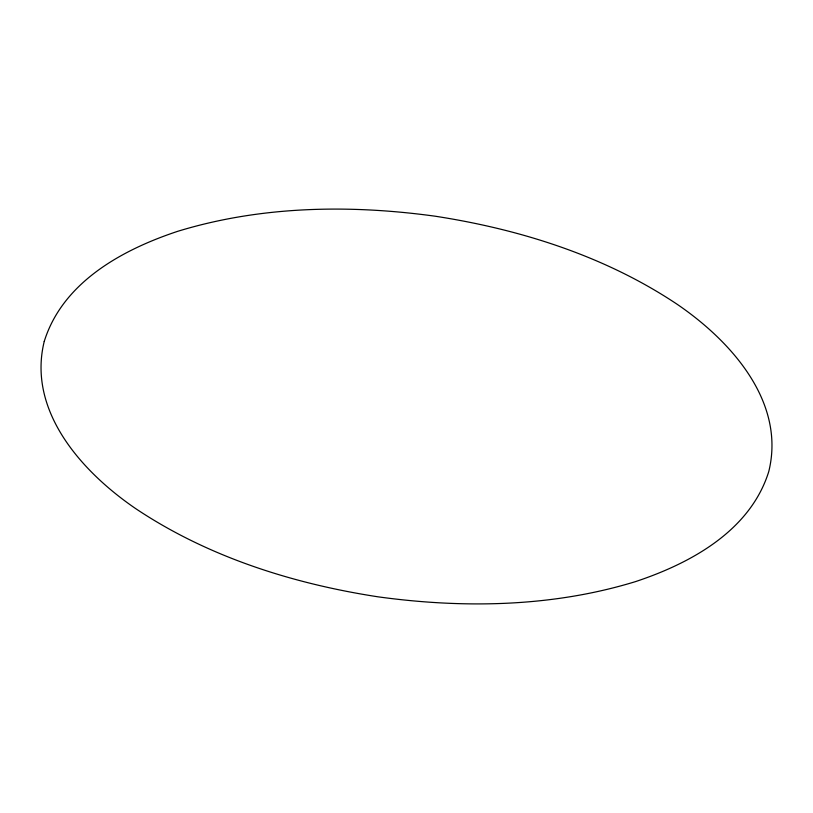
<?xml version="1.0" encoding="UTF-8"?>
<svg xmlns="http://www.w3.org/2000/svg" width="813" height="813" viewBox="0 0 813 813"><rect width="100%" height="100%" fill="white"/><g stroke="black" fill="none" stroke-linecap="round" stroke-linejoin="round"><path stroke-width="1.22" d="M44.248 341.389C26.981 411.276 82.428 472.323 135.893 508.755C208.077 556.956 292.568 583.622 377.821 596.793C463.44 608.581 552.159 607.138 635.299 581.681C690.593 563.358 750.257 530.869 768.752 471.611C786.019 401.724 730.572 340.677 677.107 304.245C604.923 256.044 520.432 229.378 435.179 216.207C349.56 204.419 260.841 205.862 177.701 231.319C122.407 249.642 62.743 282.131 44.248 341.389"/></g></svg>
